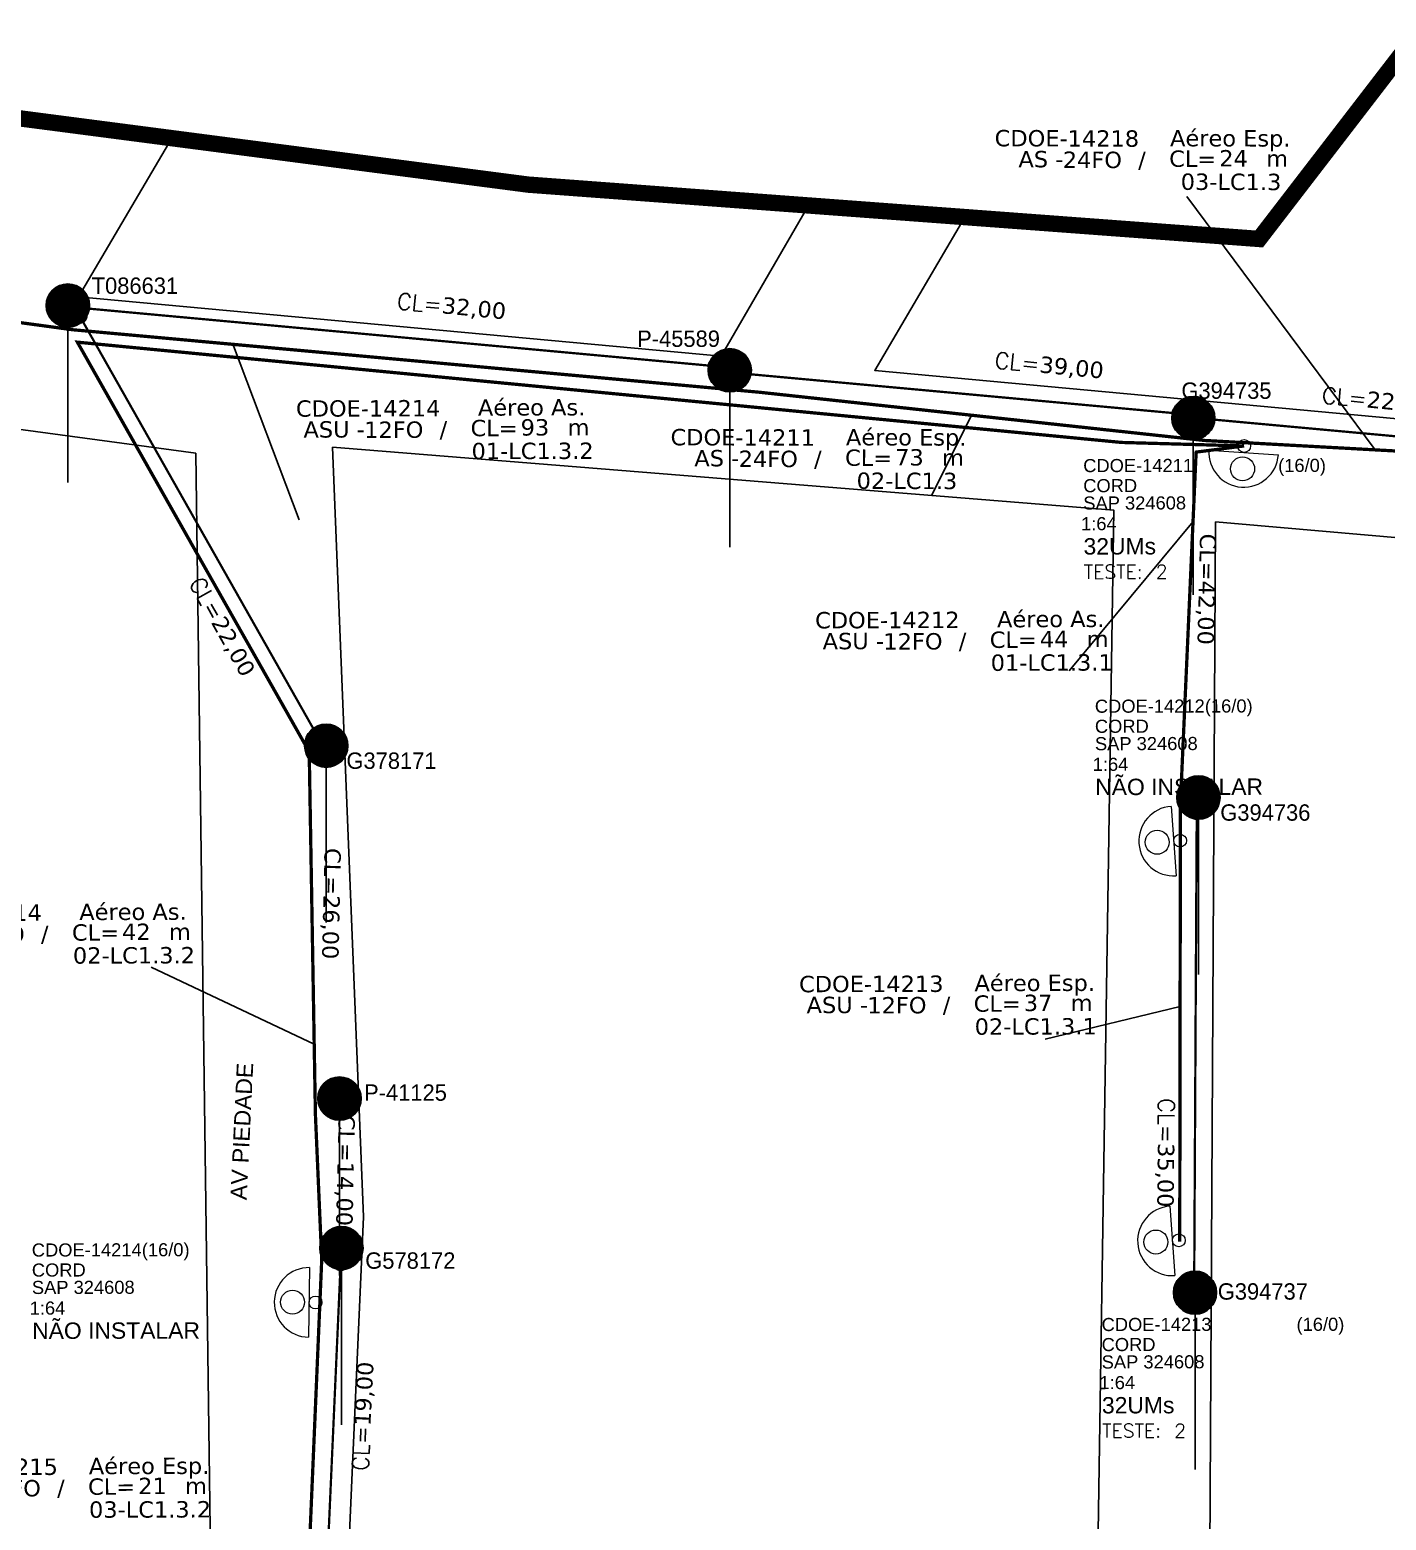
# Model space of a CAD drawing. Extents: x 31872 to 38560, y -10719 to -1519.
# Drawn here: x 33659 to 34487, y -3937 to -3027 of the extents above; entities that cross this region are included whole.
import ezdxf
from ezdxf.enums import TextEntityAlignment as Align

# ---------------------------------------------------------------- set-up
doc = ezdxf.new("R2010")
doc.units = ezdxf.units.DM
doc.header["$MEASUREMENT"] = 0
for name, color, linetype, lineweight in [("20.0-LEGENDA DOS CDO'S", 1, 'Continuous', 0), ('20.2-CDO_POSTE', 1, 'Continuous', 5), ('20.6-CORDOALHA_SUPORTE', 7, 'Continuous', 25)]:
    doc.layers.add(name, color=color, linetype=linetype, lineweight=lineweight)
for name, color, linetype in [('CAP a instalar', 1, 'Continuous'), ('celulas gpon', 7, 'Continuous'), ('label_cabos', 7, 'Continuous'), ('locais', 7, 'Continuous'), ('locais legendas', 7, 'Continuous'), ('QUADRA', 7, 'Continuous'), ('Segmento de Logradouro Texto', 238, 'Continuous')]:
    doc.layers.add(name, color=color, linetype=linetype)
doc.styles.add('ARIAL', font='arial.ttf')
doc.styles.add('DIGICADE', font='arial.ttf')
doc.styles.add('ROMANS', font='romans.shx')
doc.styles.add('siredit', font='verdana.ttf')
doc.linetypes.add('FENCELINE1', pattern='A,0.25,-0.1,[133,ltypeshp.shx,S=0.1,R=0,X=-0.1,Y=0],-0.1,1', length=1.45)
doc.dimstyles.new('CC', dxfattribs={"dimtxt": 1, "dimasz": 2, "dimexe": 0.18, "dimexo": 0.0625, "dimgap": 0.09, "dimtad": 0, "dimdec": 0, "dimrnd": 1, "dimzin": 0, "dimdsep": 46, "dimtxsty": 'siredit', "dimblk": 'NONE', "dimcen": 0, "dimse1": 1, "dimse2": 1, "dimsd1": 1, "dimsd2": 1, "dimclrt": 7, "dimadec": 0, "dimazin": 0, "dimtfac": 1, "dimtdec": 0, "dimtofl": 0, "dimtmove": 0, "dimatfit": 3, "dimfxl": 0, "dimtolj": 1, "dimtzin": 0, "dimarcsym": 0})

# ---------------------------------------------------------------- blocks, each defined once
blk = doc.blocks.new('*X22')
at = {"color": 0}
for p, q in [((-0.679997, 0.416018), (-0.018018, 1.077997)), ((-0.679809, 0.433884), (-0.035884, 1.077809)), ((-0.679715, 0.398622), (-0.000622, 1.077715)), ((-0.67911, 0.452261), (-0.054261, 1.07711)), ((-0.678999, 0.381661), (0.016339, 1.076999)), ((-0.677877, 0.365105), (0.032895, 1.075877)), ((-0.677853, 0.471196), (-0.073196, 1.075853)), ((-0.676376, 0.348929), (0.049071, 1.074376)), ((-0.675978, 0.490748), (-0.092748, 1.073978)), ((-0.674518, 0.333109), (0.064891, 1.072518)), ((-0.673417, 0.510987), (-0.112987, 1.071417)), ((-0.672323, 0.317627), (0.080373, 1.070323)), ((-0.67008, 0.532002), (-0.134002, 1.06808)), ((-0.669809, 0.302463), (0.095537, 1.067809)), ((-0.666991, 0.287604), (0.110396, 1.064991)), ((-0.665856, 0.553903), (-0.155903, 1.063856)), ((-0.663883, 0.273034), (0.124966, 1.061883)), ((-0.660603, 0.576834), (-0.178834, 1.058603)), ((-0.660497, 0.258742), (0.139258, 1.058497)), ((-0.656846, 0.244715), (0.153285, 1.054846)), ((-0.654125, 0.600989), (-0.202989, 1.052125)), ((-0.652938, 0.230945), (0.167055, 1.050938)), ((-0.648783, 0.217422), (0.180578, 1.046783)), ((-0.646156, 0.626637), (-0.228637, 1.044156)), ((-0.64439, 0.204138), (0.193862, 1.04239)), ((-0.639766, 0.191085), (0.206915, 1.037766)), ((-0.636298, 0.654172), (-0.256172, 1.034298)), ((-0.634917, 0.178256), (0.219744, 1.032917)), ((-0.62985, 0.165645), (0.232355, 1.02785)), ((-0.624571, 0.153247), (0.244753, 1.022571)), ((-0.623925, 0.684222), (-0.286222, 1.021925)), ((-0.619084, 0.141056), (0.256944, 1.017084)), ((-0.613395, 0.129067), (0.268933, 1.011395)), ((-0.607932, 0.717893), (-0.319893, 1.005932)), ((-0.607508, 0.117277), (0.280723, 1.005508)), ((-0.601426, 0.10568), (0.29232, 0.999426)), ((-0.595154, 0.094275), (0.303725, 0.993154)), ((-0.588694, 0.083057), (0.314943, 0.986694)), ((-0.58596, 0.757543), (-0.359543, 0.98396)), ((-0.58205, 0.072024), (0.325976, 0.98005)), ((-0.575224, 0.061172), (0.336828, 0.973224)), ((-0.568219, 0.0505), (0.3475, 0.966219)), ((-0.561036, 0.040005), (0.357995, 0.959036)), ((-0.553678, 0.029685), (0.368315, 0.951678)), ((-0.550397, 0.810783), (-0.412783, 0.948397)), ((-0.546146, 0.01954), (0.37846, 0.944146)), ((-0.538442, 0.009566), (0.388434, 0.936442)), ((-0.530567, -0.000236), (0.398236, 0.928567)), ((-0.522522, -0.009869), (0.407869, 0.920522)), ((-0.514308, -0.019333), (0.417333, 0.912308)), ((-0.505925, -0.028628), (0.426628, 0.903925)), ((-0.497375, -0.037756), (0.435756, 0.895375)), ((-0.488657, -0.046715), (0.444715, 0.886657)), ((-0.479772, -0.055508), (0.453508, 0.877772)), ((-0.470719, -0.064133), (0.462133, 0.868719)), ((-0.461499, -0.07259), (0.47059, 0.859499)), ((-0.45211, -0.080879), (0.478879, 0.85011)), ((-0.442553, -0.089), (0.487, 0.840553)), ((-0.432826, -0.096951), (0.494951, 0.830826)), ((-0.422929, -0.104731), (0.502731, 0.820929)), ((-0.41286, -0.11234), (0.51034, 0.81086)), ((-0.402619, -0.119776), (0.517776, 0.800619)), ((-0.392202, -0.127037), (0.525037, 0.790202)), ((-0.381609, -0.134122), (0.532122, 0.779609)), ((-0.370838, -0.141028), (0.539028, 0.768838)), ((-0.359886, -0.147754), (0.545754, 0.757886)), ((-0.348751, -0.154296), (0.552296, 0.746751)), ((-0.337429, -0.160652), (0.558652, 0.735429)), ((-0.325919, -0.16682), (0.56482, 0.723919)), ((-0.314215, -0.172794), (0.570794, 0.712215)), ((-0.302316, -0.178572), (0.576572, 0.700316)), ((-0.290215, -0.184149), (0.582149, 0.688215)), ((-0.27791, -0.189522), (0.587522, 0.67591)), ((-0.265395, -0.194684), (0.592684, 0.663395)), ((-0.252664, -0.199631), (0.597631, 0.650664)), ((-0.239711, -0.204356), (0.602356, 0.637711)), ((-0.226531, -0.208853), (0.606853, 0.624531)), ((-0.213115, -0.213115), (0.611115, 0.611115)), ((-0.199456, -0.217134), (0.615134, 0.597456)), ((-0.185546, -0.220901), (0.618901, 0.583546)), ((-0.171373, -0.224406), (0.622406, 0.569373)), ((-0.156929, -0.22764), (0.62564, 0.554929)), ((-0.1422, -0.230589), (0.628589, 0.5402)), ((-0.127174, -0.23324), (0.63124, 0.525174)), ((-0.111836, -0.23558), (0.63358, 0.509836)), ((-0.096169, -0.23759), (0.63559, 0.494169)), ((-0.080154, -0.239253), (0.637253, 0.478154)), ((-0.06377, -0.240547), (0.638547, 0.46177)), ((-0.046993, -0.241448), (0.639448, 0.444993)), ((-0.029795, -0.241927), (0.639927, 0.427795)), ((-0.012144, -0.241953), (0.639953, 0.410144)), ((0.006, -0.241488), (0.639488, 0.392)), ((0.024679, -0.240486), (0.638486, 0.373321)), ((0.043948, -0.238895), (0.636895, 0.354052)), ((0.063871, -0.236649), (0.634649, 0.334129)), ((0.084528, -0.23367), (0.63167, 0.313472)), ((0.106018, -0.229858), (0.627858, 0.291982)), ((0.12847, -0.225084), (0.623084, 0.26953)), ((0.152051, -0.21918), (0.61718, 0.245949)), ((0.176993, -0.211916), (0.609916, 0.221007)), ((0.203627, -0.20296), (0.60096, 0.194373)), ((0.232456, -0.191808), (0.589808, 0.165544)), ((0.264325, -0.177617), (0.575617, 0.133675)), ((0.300865, -0.158754), (0.556754, 0.097135)), ((0.346227, -0.13107), (0.52907, 0.051773)), ((0.43272, -0.062254), (0.460254, -0.03472))]:
    blk.add_line(p, q, dxfattribs=at)
blk = doc.blocks.new('POLE_POLE')
at = {"color": 0}
blk.add_line((-0.0000002, -0.00000239), (-0.0000002, -0.00004983), dxfattribs=at)
blk.add_circle((-0.0000002, 0.00000418), 0.0000066, dxfattribs=at)
at = {"color": 0, "xscale": 1e-05, "yscale": 1e-05, "zscale": 1e-05}
blk.add_blockref('*X22', (0, 0), dxfattribs=at)
blk = doc.blocks.new('*U83')
at = {"color": 0}
blk.add_line((1.915, -1.127), (-2.21, -0.104), dxfattribs=at)
for centre, radius in [((0.096, 0.364), 0.733), ((-0.242, -0.998), 0.393)]:
    blk.add_circle(centre, radius, dxfattribs=at)
blk.add_arc((-0.147, -0.616), 2.125, 346.06741, 166.06741, dxfattribs=at)
blk = doc.blocks.new('*U33')
at = {"color": 0}
blk.add_line((2.145, -0.582), (-2.104, -0.684), dxfattribs=at)
for centre, radius in [((-0.004, 0.376), 0.733), ((0.03, -1.026), 0.393)]:
    blk.add_circle(centre, radius, dxfattribs=at)
blk.add_arc((0.02, -0.633), 2.125, 1.37817, 181.37817, dxfattribs=at)
blk = doc.blocks.new('CDOE_CT_POSTE')
at = {"layer": "20.0-LEGENDA DOS CDO'S", "color": 0, "style": 'ARIAL'}
for tag, p in [('CDO_N', (0.12, 5.248)), ('CORDOALHA', (0.122, 4.023)), ('SAP', (0.124, 2.961)), ('1:XX', (0.139, 1.231)), ('UMS', (0.141, 0.217))]:
    blk.add_attdef(tag, p, '', height=0.68, rotation=0.11799, dxfattribs=at)
blk.add_attdef('FIBRAS_UTILIZADAS', text='', height=0.68, rotation=0.11799, dxfattribs=at).set_placement((7.829, 5.263), align=Align.CENTER)
blk = doc.blocks.new('Teste  FTTH')
at = {"color": 0, "lineweight": 0, "style": 'ROMANS'}
for tag, p in [('TESTE', (-2.302, -0.29)), ('QTDE', (0.212, -0.29))]:
    blk.add_attdef(tag, p, '', height=0.48, dxfattribs=at)
for tag, p, flags in [('FID', (-2.227, -1.253), 1), ('FATOR', (-2.227, -2.028), 3), ('ID_ATIVIDADE', (-2.227, -2.716), 3)]:
    blk.add_attdef(tag, p, '', height=0.48, dxfattribs=dict(at, flags=flags))
blk = doc.blocks.new('*U93')
at = {"layer": '20.6-CORDOALHA_SUPORTE', "const_width": 0.139}
for points in [[(-20.841, -0.377, 1.175511), (-20.831, 0.471)], [(8.732, 0.466, 1.231752), (8.732, -0.38)]]:
    blk.add_lwpolyline(points, format="xyb", dxfattribs=at)
blk.add_lwpolyline([(-20.299, 0.041), (8.211, 0.043)], dxfattribs=at)
at = {"layer": '20.6-CORDOALHA_SUPORTE', "color": 0, "lineweight": 0, "style": 'ROMANS'}
blk.add_attdef('LANCE', text='', height=1, dxfattribs=at).set_placement((-0.538, -2.215), align=Align.RIGHT)
at = {"layer": '20.6-CORDOALHA_SUPORTE', "color": 0, "style": 'siredit'}
blk.add_attdef('QTDE', (-0.538, -2.215), '', height=1, rotation=359.69001, dxfattribs=at)
at = {"layer": '20.6-CORDOALHA_SUPORTE', "color": 0, "lineweight": 0, "style": 'ROMANS'}
for tag, p, flags in [('FATOR', (-5.196, -4.442), 3), ('ID_ATIVIDADE', (-5.201, -6.669), 3), ('FID', (-5.201, -8.896), 1)]:
    blk.add_attdef(tag, p, '', height=1, dxfattribs=dict(at, flags=flags))
blk = doc.blocks.new('*U94')
at = {"layer": '20.6-CORDOALHA_SUPORTE', "const_width": 0.139}
for points in [[(-20.841, -0.377, 1.175511), (-20.831, 0.471)], [(18.24, 0.465, 1.231752), (18.24, -0.382)]]:
    blk.add_lwpolyline(points, format="xyb", dxfattribs=at)
blk.add_lwpolyline([(-20.299, 0.041), (17.719, 0.042)], dxfattribs=at)
at = {"layer": '20.6-CORDOALHA_SUPORTE', "color": 0, "lineweight": 0, "style": 'ROMANS'}
blk.add_attdef('LANCE', text='', height=1, dxfattribs=at).set_placement((-0.538, -2.215), align=Align.RIGHT)
at = {"layer": '20.6-CORDOALHA_SUPORTE', "color": 0, "style": 'siredit'}
blk.add_attdef('QTDE', (-0.538, -2.215), '', height=1, rotation=359.69001, dxfattribs=at)
at = {"layer": '20.6-CORDOALHA_SUPORTE', "color": 0, "lineweight": 0, "style": 'ROMANS'}
for tag, p, flags in [('FATOR', (-5.196, -4.442), 3), ('ID_ATIVIDADE', (-5.201, -6.669), 3), ('FID', (-5.201, -8.896), 1)]:
    blk.add_attdef(tag, p, '', height=1, dxfattribs=dict(at, flags=flags))
blk = doc.blocks.new('*U95')
at = {"layer": '20.6-CORDOALHA_SUPORTE', "const_width": 0.139}
for points in [[(-20.841, -0.377, 1.175511), (-20.831, 0.471)], [(6.045, 0.466, 1.231752), (6.045, -0.38)]]:
    blk.add_lwpolyline(points, format="xyb", dxfattribs=at)
blk.add_lwpolyline([(-20.299, 0.041), (5.524, 0.043)], dxfattribs=at)
at = {"layer": '20.6-CORDOALHA_SUPORTE', "color": 0, "lineweight": 0, "style": 'ROMANS'}
blk.add_attdef('LANCE', text='', height=1, dxfattribs=at).set_placement((-0.538, -2.215), align=Align.RIGHT)
at = {"layer": '20.6-CORDOALHA_SUPORTE', "color": 0, "style": 'siredit'}
blk.add_attdef('QTDE', (-0.538, -2.215), '', height=1, rotation=359.69001, dxfattribs=at)
at = {"layer": '20.6-CORDOALHA_SUPORTE', "color": 0, "lineweight": 0, "style": 'ROMANS'}
for tag, p, flags in [('FATOR', (-5.196, -4.442), 3), ('ID_ATIVIDADE', (-5.201, -6.669), 3), ('FID', (-5.201, -8.896), 1)]:
    blk.add_attdef(tag, p, '', height=1, dxfattribs=dict(at, flags=flags))
blk = doc.blocks.new('*U96')
at = {"layer": '20.6-CORDOALHA_SUPORTE', "const_width": 0.139}
for points in [[(-20.841, -0.377, 1.175511), (-20.831, 0.471)], [(-1.447, 0.467, 1.231752), (-1.447, -0.379)]]:
    blk.add_lwpolyline(points, format="xyb", dxfattribs=at)
blk.add_lwpolyline([(-20.299, 0.041), (-1.968, 0.044)], dxfattribs=at)
at = {"layer": '20.6-CORDOALHA_SUPORTE', "color": 0, "lineweight": 0, "style": 'ROMANS'}
blk.add_attdef('LANCE', text='', height=1, dxfattribs=at).set_placement((-0.538, -2.215), align=Align.RIGHT)
at = {"layer": '20.6-CORDOALHA_SUPORTE', "color": 0, "style": 'siredit'}
blk.add_attdef('QTDE', (-0.538, -2.215), '', height=1, rotation=359.69001, dxfattribs=at)
at = {"layer": '20.6-CORDOALHA_SUPORTE', "color": 0, "lineweight": 0, "style": 'ROMANS'}
for tag, p, flags in [('FATOR', (-5.196, -4.442), 3), ('ID_ATIVIDADE', (-5.201, -6.669), 3), ('FID', (-5.201, -8.896), 1)]:
    blk.add_attdef(tag, p, '', height=1, dxfattribs=dict(at, flags=flags))
blk = doc.blocks.new('*U97')
at = {"layer": '20.6-CORDOALHA_SUPORTE', "const_width": 0.139}
for points in [[(-20.841, -0.377, 1.175511), (-20.831, 0.471)], [(7.835, 0.466, 1.231752), (7.835, -0.38)]]:
    blk.add_lwpolyline(points, format="xyb", dxfattribs=at)
blk.add_lwpolyline([(-20.299, 0.041), (7.314, 0.043)], dxfattribs=at)
at = {"layer": '20.6-CORDOALHA_SUPORTE', "color": 0, "lineweight": 0, "style": 'ROMANS'}
blk.add_attdef('LANCE', text='', height=1, dxfattribs=at).set_placement((-0.538, -2.215), align=Align.RIGHT)
at = {"layer": '20.6-CORDOALHA_SUPORTE', "color": 0, "style": 'siredit'}
blk.add_attdef('QTDE', (-0.538, -2.215), '', height=1, rotation=359.69001, dxfattribs=at)
at = {"layer": '20.6-CORDOALHA_SUPORTE', "color": 0, "lineweight": 0, "style": 'ROMANS'}
for tag, p, flags in [('FATOR', (-5.196, -4.442), 3), ('ID_ATIVIDADE', (-5.201, -6.669), 3), ('FID', (-5.201, -8.896), 1)]:
    blk.add_attdef(tag, p, '', height=1, dxfattribs=dict(at, flags=flags))
blk = doc.blocks.new('*U99')
at = {"layer": '20.6-CORDOALHA_SUPORTE', "const_width": 0.139}
for points in [[(-20.841, -0.377, 1.175511), (-20.831, 0.471)], [(9.435, 0.466, 1.231752), (9.435, -0.38)]]:
    blk.add_lwpolyline(points, format="xyb", dxfattribs=at)
blk.add_lwpolyline([(-20.299, 0.041), (8.914, 0.043)], dxfattribs=at)
at = {"layer": '20.6-CORDOALHA_SUPORTE', "color": 0, "lineweight": 0, "style": 'ROMANS'}
blk.add_attdef('LANCE', text='', height=1, dxfattribs=at).set_placement((-0.538, -2.215), align=Align.RIGHT)
at = {"layer": '20.6-CORDOALHA_SUPORTE', "color": 0, "style": 'siredit'}
blk.add_attdef('QTDE', (-0.538, -2.215), '', height=1, rotation=359.69001, dxfattribs=at)
at = {"layer": '20.6-CORDOALHA_SUPORTE', "color": 0, "lineweight": 0, "style": 'ROMANS'}
for tag, p, flags in [('FATOR', (-5.196, -4.442), 3), ('ID_ATIVIDADE', (-5.201, -6.669), 3), ('FID', (-5.201, -8.896), 1)]:
    blk.add_attdef(tag, p, '', height=1, dxfattribs=dict(at, flags=flags))
blk = doc.blocks.new('Inst CB ESP CFOA-SM-AS-80-TS-24')
at = {"layer": 'label_cabos', "color": 0, "style": 'siredit'}
for tag, flags, p in [('ID_ATIVIDADE', 3, (1.314, 2.672)), ('FATOR', 1, (11.56, 2.551))]:
    blk.add_attdef(tag, text='', height=1, rotation=359.69001, dxfattribs=dict(at, flags=flags)).set_placement(p, align=Align.MIDDLE_CENTER)
for tag, p in [('DESTINO_CABO', (3.131, 1.262)), ('TIPO_CABO', (13.108, 1.245)), ('TIPO_CABO', (1.762, -0.005)), ('CABO', (4.686, -0.052)), ('/', (7.714, -0.052)), ('LANCE', (10.809, 0.002)), ('UND', (15.964, 0.002)), ('FID', (13.148, -1.414))]:
    blk.add_attdef(tag, text='', height=1, rotation=359.69001, dxfattribs=at).set_placement(p, align=Align.MIDDLE_CENTER)
blk.add_attdef('QTDE', (12.429, -0.475), '', height=1, rotation=359.69001, dxfattribs=at)
blk = doc.blocks.new('_None')
blk = doc.blocks.new('Inst CB AS CFOA-SM-ASU-120-S-12')
at = {"layer": 'label_cabos', "color": 0, "style": 'siredit'}
for tag, flags, p in [('ID_ATIVIDADE', 3, (1.314, 2.672)), ('FATOR', 1, (11.56, 2.551))]:
    blk.add_attdef(tag, text='', height=1, rotation=359.69001, dxfattribs=dict(at, flags=flags)).set_placement(p, align=Align.MIDDLE_CENTER)
for tag, p in [('DESTINO_CABO', (3.131, 1.262)), ('TIPO_CABO', (13.108, 1.245)), ('TIPO_CABO', (1.262, -0.005)), ('CABO', (4.686, -0.052)), ('/', (7.714, -0.052)), ('LANCE', (10.809, 0.002)), ('UND', (15.964, 0.002)), ('FID', (13.148, -1.414))]:
    blk.add_attdef(tag, text='', height=1, rotation=359.69001, dxfattribs=at).set_placement(p, align=Align.MIDDLE_CENTER)
blk.add_attdef('QTDE', (12.429, -0.475), '', height=1, rotation=359.69001, dxfattribs=at)
blk = doc.blocks.new('Inst CB ESP CFOA-SM-ASU-120-S-12')
at = {"layer": 'label_cabos', "color": 0, "style": 'siredit'}
for tag, flags, p in [('ID_ATIVIDADE', 3, (1.314, 2.672)), ('FATOR', 1, (11.56, 2.551))]:
    blk.add_attdef(tag, text='', height=1, rotation=359.69001, dxfattribs=dict(at, flags=flags)).set_placement(p, align=Align.MIDDLE_CENTER)
for tag, p in [('DESTINO_CABO', (3.131, 1.262)), ('TIPO_CABO', (13.108, 1.245)), ('TIPO_CABO', (1.262, -0.005)), ('CABO', (4.686, -0.052)), ('/', (7.714, -0.052)), ('LANCE', (10.809, 0.002)), ('UND', (15.964, 0.002)), ('FID', (13.148, -1.414))]:
    blk.add_attdef(tag, text='', height=1, rotation=359.69001, dxfattribs=at).set_placement(p, align=Align.MIDDLE_CENTER)
blk.add_attdef('QTDE', (12.429, -0.475), '', height=1, rotation=359.69001, dxfattribs=at)
blk = doc.blocks.new('Inst CDOE-16 CAIXA DIST OPT CDOE 48F_16D C_SPL_2_1_8')
at = {"layer": "20.0-LEGENDA DOS CDO'S", "color": 0}
for tag, p, style, flags in [('ID_ATIVIDADE', (0.12, 6.472), 'ARIAL', 3), ('FATOR', (7.921, 6.472), 'ARIAL', 1), ('QTDE', (0.097, -1.17), 'DIGICADE', 3)]:
    blk.add_attdef(tag, p, '', height=0.8, rotation=0.11799, dxfattribs=dict(at, style=style, flags=flags))
at = {"layer": "20.0-LEGENDA DOS CDO'S", "color": 0, "style": 'ARIAL'}
for tag, p, height in [('FID', (0.12, 5.248), 0.8), ('CORDOALHA', (0.122, 4.023), 0.8), ('SAP', (0.124, 2.961), 0.8), ('1:XX', (-0.012, 1.7), 0.8), ('UMS', (0.141, 0.217), 1)]:
    blk.add_attdef(tag, p, '', height=height, rotation=0.11799, dxfattribs=at)
blk.add_attdef('FIBRAS_UTILIZADAS', text='', height=0.8, rotation=0.11799, dxfattribs=at).set_placement((13.479, 5.263), align=Align.CENTER)

msp = doc.modelspace()

# ---------------------------------------------------------------- linework, layer by layer
at = {"layer": 'CAP a instalar', "linetype": 'FENCELINE1', "ltscale": 5, "const_width": 2}
for points in [[(33298.11, -3170.59), (33366.4, -3166.96), (33685.04, -3210.21), (34104.15, -3248.36), (34375.9, -3277.81), (34584.83, -3289.33), (34729.68, -3355.9), (34735.02, -3633.02), (34752.36, -3933.46)], [(34400.28, -3281.17), (34325.39, -3279.03), (33688.01, -3217.81), (33829.53, -3467.93), (33833.31, -3689.29), (33837.17, -3778.04), (33822.97, -4110.83), (33829.58, -4352.83), (34056, -4356.39)], [(34400.28, -3281.17), (34370.98, -3284.93), (34361.38, -3499.71), (34360.97, -3767.01)]]:
    msp.add_lwpolyline(points, dxfattribs=at)
at = {"layer": 'celulas gpon', "color": 116, "linetype": 'Continuous', "lineweight": 200, "const_width": 10}
msp.add_lwpolyline([(33471.52, -4491.78), (34534.25, -4525.33), (35208.06, -4532.68), (35216.54, -3877.33), (35346.8, -3334.08), (34864.69, -3171.58), (34687.31, -3109.89), (34583.88, -3064.62), (34503.07, -3033.11), (34409.45, -3154.79), (33963.28, -3121.62), (33587.77, -3072.67)], dxfattribs=at)
at = {"layer": 'QUADRA', "ltscale": 5e-05}
msp.add_line((33773.62, -4292), (33760.38, -3285.68), dxfattribs=at)
for points in [[(33745.62, -3093.25), (33688.69, -3190.1), (34080.96, -3226.4), (34134.43, -3134.34)], [(34229.82, -3141.44), (34174.79, -3235.08), (34575.29, -3272.13), (34673.14, -3103.68)], [(33342.87, -3229.27), (33760.38, -3285.68)], [(33843.71, -3281.92), (33862.75, -3751.91), (33838.98, -4284.88), (34305.87, -4289.55), (34320.73, -3320.36), (33843.71, -3281.92)], [(34382.83, -3327.42), (34377.42, -4290.39), (34636.73, -4294.85), (34712.49, -4073.64), (34669.59, -3352.53), (34382.83, -3327.42)]]:
    msp.add_lwpolyline(points, dxfattribs=at)

# ---------------------------------------------------------------- block references
at = {"layer": "20.0-LEGENDA DOS CDO'S", "lineweight": 0, "xscale": 10, "yscale": 10, "zscale": 10}
for p, values in [((34300.85, -3349.66), {'FID': 'CDOE-14211', 'CORDOALHA': 'CORD', 'SAP': 'SAP 324608', '1:XX': '1:64', 'UMS': '32UMs', 'FIBRAS_UTILIZADAS': '(16/0)'}), ((34312.08, -3874.09), {'FID': 'CDOE-14213', 'CORDOALHA': 'CORD', 'SAP': 'SAP 324608', '1:XX': '1:64', 'UMS': '32UMs', 'FIBRAS_UTILIZADAS': '(16/0)'})]:
    msp.add_blockref('Inst CDOE-16 CAIXA DIST OPT CDOE 48F_16D C_SPL_2_1_8', p, dxfattribs=at).add_auto_attribs(values)
at = {"layer": "20.0-LEGENDA DOS CDO'S", "lineweight": 0, "xscale": 17.50499999999995, "yscale": 17.50499999999995, "zscale": 17.50499999999995, "rotation": 0.004078562105398152}
for p in [(34342.64, -3357.13), (34353.86, -3881.56)]:
    msp.add_blockref('Teste  FTTH', p, dxfattribs=at).add_auto_attribs({'TESTE': 'TESTE:', 'QTDE': '2'})
at = {"layer": "20.0-LEGENDA DOS CDO'S", "color": 8}
ref = msp.add_blockref('CDOE_CT_POSTE', (34307.96, -3496.58), dxfattribs=dict(at, xscale=10, yscale=10, zscale=10))
ref.add_attrib('CDO_N', 'CDOE-14212', (34309.16, -3444.1), dxfattribs={"color": 0, "height": 8, "rotation": 0.11799, "style": 'ARIAL'})
ref.add_attrib('CORDOALHA', 'CORD', (34309.18, -3456.35), dxfattribs={"color": 0, "height": 8, "rotation": 0.11799, "style": 'ARIAL'})
ref.add_attrib('SAP', 'SAP 324608', (34309.2, -3466.97), dxfattribs={"color": 0, "height": 8, "rotation": 0.11799, "style": 'ARIAL'})
ref.add_attrib('1:XX', '1:64', (34307.84, -3479.58), dxfattribs={"color": 0, "height": 8, "rotation": 0.11799, "style": 'ARIAL'})
ref.add_attrib('UMS', 'NÃO INSTALAR', (34309.37, -3494.4), dxfattribs={"color": 0, "height": 10, "rotation": 0.11799, "style": 'ARIAL'})
ref.add_attrib('FIBRAS_UTILIZADAS', '   (16/0)', dxfattribs={"color": 0, "height": 8, "rotation": 0.11799, "style": 'ARIAL'}).set_placement((34386.25, -3443.94), align=Align.CENTER)
ref = msp.add_blockref('CDOE_CT_POSTE', (33658.99, -3828.59), dxfattribs=dict(at, xscale=10, yscale=10, zscale=10))
ref.add_attrib('CDO_N', 'CDOE-14214', (33660.18, -3776.12), dxfattribs={"color": 0, "height": 8, "rotation": 0.11799, "style": 'ARIAL'})
ref.add_attrib('CORDOALHA', 'CORD', (33660.21, -3788.36), dxfattribs={"color": 0, "height": 8, "rotation": 0.11799, "style": 'ARIAL'})
ref.add_attrib('SAP', 'SAP 324608', (33660.23, -3798.98), dxfattribs={"color": 0, "height": 8, "rotation": 0.11799, "style": 'ARIAL'})
ref.add_attrib('1:XX', '1:64', (33658.87, -3811.59), dxfattribs={"color": 0, "height": 8, "rotation": 0.11799, "style": 'ARIAL'})
ref.add_attrib('UMS', 'NÃO INSTALAR', (33660.39, -3826.42), dxfattribs={"color": 0, "height": 10, "rotation": 0.11799, "style": 'ARIAL'})
ref.add_attrib('FIBRAS_UTILIZADAS', '   (16/0)', dxfattribs={"color": 0, "height": 8, "rotation": 0.11799, "style": 'ARIAL'}).set_placement((33737.27, -3775.96), align=Align.CENTER)
at = {"layer": '20.2-CDO_POSTE', "color": 10}
for name, p, xscale, yscale, zscale, rotation in [('*U83', (34399.64, -3291.42), 9.999999999999996, 9.999999999999996, 9.999999999999996, 190.0593598148892), ('*U33', (34350.17, -3767.02), 10, 10, 10, 92.69537114385017)]:
    msp.add_blockref(name, p, dxfattribs=dict(at, xscale=xscale, yscale=yscale, zscale=zscale, rotation=rotation))
at = {"layer": '20.2-CDO_POSTE', "color": 8, "xscale": 10, "yscale": 10, "zscale": 10}
for p, rotation in [((34350.96, -3522.93), 92.69537114385017), ((33823.12, -3804.07), 87.82524113317763)]:
    msp.add_blockref('*U33', p, dxfattribs=dict(at, rotation=rotation))
at = {"layer": '20.6-CORDOALHA_SUPORTE', "color": 0, "lineweight": 0}
ref = msp.add_blockref('*U94', (33896.85, -3216.29), dxfattribs=dict(at, xscale=10, yscale=10, zscale=10, rotation=354.7526293840563))
ref.add_attrib('QTDE', '32,00', (33910.11, -3200.12), dxfattribs={"color": 0, "height": 10, "rotation": 354.44264, "style": 'siredit'})
ref.add_attrib('LANCE', 'CL=', dxfattribs={"color": 0, "lineweight": 0, "height": 10, "rotation": 354.75263, "style": 'ROMANS'}).set_placement((33910.11, -3200.12), align=Align.RIGHT)
at = {"layer": '20.6-CORDOALHA_SUPORTE', "color": 0, "lineweight": 0, "xscale": 10, "yscale": 10, "zscale": 10}
for name, p, rotation, values in [('*U93', (33791.25, -3382.58), 299.5080891634831, {'QTDE': '22,00', 'LANCE': 'CL='}), ('*U97', (34369.8, -3712.3), 269.6849611205679, {'QTDE': '35,00', 'LANCE': 'CL='}), ('*U99', (33844.99, -3873.4), 87.44350778241807, {'QTDE': '19,00', 'LANCE': 'CL='})]:
    msp.add_blockref(name, p, dxfattribs=dict(at, rotation=rotation)).add_auto_attribs(values)
at = {"layer": '20.6-CORDOALHA_SUPORTE', "color": 0, "lineweight": 0}
ref = msp.add_blockref('*U95', (34301.44, -3256.42), dxfattribs=dict(at, xscale=10, yscale=10, zscale=10, rotation=354.7526293840563))
ref.add_attrib('QTDE', '39,00', (34274.97, -3236.26), dxfattribs={"color": 0, "height": 10, "rotation": 354.44264, "style": 'siredit'})
ref.add_attrib('LANCE', 'CL=', dxfattribs={"color": 0, "lineweight": 0, "height": 10, "rotation": 354.75263, "style": 'ROMANS'}).set_placement((34274.97, -3236.26), align=Align.RIGHT)
ref = msp.add_blockref('*U96', (34584.53, -3284.13), dxfattribs=dict(at, xscale=10, yscale=10, zscale=10, rotation=354.7526293840563))
ref.add_attrib('QTDE', '22,00', (34474.7, -3257.63), dxfattribs={"color": 0, "height": 10, "rotation": 354.44264, "style": 'siredit'})
ref.add_attrib('LANCE', 'CL=', dxfattribs={"color": 0, "lineweight": 0, "height": 10, "rotation": 354.75263, "style": 'ROMANS'}).set_placement((34474.7, -3257.63), align=Align.RIGHT)
at = {"layer": 'label_cabos'}
ref = msp.add_blockref('Inst CB ESP CFOA-SM-AS-80-TS-24', (34260.78, -3106.05), dxfattribs=dict(at, xscale=10, yscale=10, zscale=10, rotation=0.1315642785740556))
ref.add_attrib('DESTINO_CABO', 'CDOE-14218', dxfattribs={"color": 0, "height": 10, "rotation": 359.82157, "style": 'siredit'}).set_placement((34292.07, -3093.35), align=Align.MIDDLE_CENTER)
ref.add_attrib('TIPO_CABO', 'Aéreo Esp.', dxfattribs={"color": 0, "height": 10, "rotation": 359.82157, "style": 'siredit'}).set_placement((34391.83, -3093.3), align=Align.MIDDLE_CENTER)
ref.add_attrib('CABO', '24FO', dxfattribs={"color": 0, "height": 10, "rotation": 359.82157, "style": 'siredit'}).set_placement((34307.64, -3106.46), align=Align.MIDDLE_CENTER)
ref.add_attrib('/', '/', dxfattribs={"color": 0, "height": 10, "rotation": 359.82157, "style": 'siredit'}).set_placement((34337.92, -3106.39), align=Align.MIDDLE_CENTER)
ref.add_attrib('TIPO_CABO', 'AS - ', dxfattribs={"color": 0, "height": 10, "rotation": 359.82157, "style": 'siredit'}).set_placement((34278.4, -3106.05), align=Align.MIDDLE_CENTER)
ref.add_attrib('FID', '03-LC1.3', dxfattribs={"color": 0, "height": 10, "rotation": 359.82157, "style": 'siredit'}).set_placement((34392.29, -3119.89), align=Align.MIDDLE_CENTER)
ref.add_attrib('LANCE', 'CL=', dxfattribs={"color": 0, "height": 10, "rotation": 359.82157, "style": 'siredit'}).set_placement((34368.87, -3105.78), align=Align.MIDDLE_CENTER)
ref.add_attrib('QTDE', '24', (34385.08, -3110.51), dxfattribs={"color": 0, "height": 10, "rotation": 359.82157, "style": 'siredit'})
ref.add_attrib('UND', 'm', dxfattribs={"color": 0, "height": 10, "rotation": 359.82157, "style": 'siredit'}).set_placement((34420.42, -3105.66), align=Align.MIDDLE_CENTER)
ref = msp.add_blockref('Inst CB AS CFOA-SM-ASU-120-S-12', (33834.31, -3271.1), dxfattribs=dict(at, xscale=10, yscale=10, zscale=10, rotation=0.4634636605450994))
ref.add_attrib('DESTINO_CABO', 'CDOE-14214', dxfattribs={"color": 0, "height": 10, "rotation": 0.15347, "style": 'siredit'}).set_placement((33865.52, -3258.22), align=Align.MIDDLE_CENTER)
ref.add_attrib('TIPO_CABO', 'Aéreo As.', dxfattribs={"color": 0, "height": 10, "rotation": 0.15347, "style": 'siredit'}).set_placement((33965.28, -3257.59), align=Align.MIDDLE_CENTER)
ref.add_attrib('CABO', '12FO', dxfattribs={"color": 0, "height": 10, "rotation": 0.15347, "style": 'siredit'}).set_placement((33881.17, -3271.24), align=Align.MIDDLE_CENTER)
ref.add_attrib('/', '/', dxfattribs={"color": 0, "height": 10, "rotation": 0.15347, "style": 'siredit'}).set_placement((33911.45, -3270.99), align=Align.MIDDLE_CENTER)
ref.add_attrib('TIPO_CABO', 'ASU - ', dxfattribs={"color": 0, "height": 10, "rotation": 0.15347, "style": 'siredit'}).set_placement((33846.93, -3271.04), align=Align.MIDDLE_CENTER)
ref.add_attrib('FID', '01-LC1.3.2', dxfattribs={"color": 0, "height": 10, "rotation": 0.15347, "style": 'siredit'}).set_placement((33965.89, -3284.18), align=Align.MIDDLE_CENTER)
ref.add_attrib('LANCE', 'CL=', dxfattribs={"color": 0, "height": 10, "rotation": 0.15347, "style": 'siredit'}).set_placement((33942.39, -3270.21), align=Align.MIDDLE_CENTER)
ref.add_attrib('QTDE', '93', (33958.63, -3274.84), dxfattribs={"color": 0, "height": 10, "rotation": 0.15347, "style": 'siredit'})
ref.add_attrib('UND', 'm', dxfattribs={"color": 0, "height": 10, "rotation": 0.15347, "style": 'siredit'}).set_placement((33993.94, -3269.79), align=Align.MIDDLE_CENTER)
ref = msp.add_blockref('Inst CB ESP CFOA-SM-AS-80-TS-24', (34062.92, -3288.61), dxfattribs=dict(at, xscale=10, yscale=10, zscale=10, rotation=0.1315642785740557))
ref.add_attrib('DESTINO_CABO', 'CDOE-14211', dxfattribs={"color": 0, "height": 10, "rotation": 359.82157, "style": 'siredit'}).set_placement((34094.2, -3275.92), align=Align.MIDDLE_CENTER)
ref.add_attrib('TIPO_CABO', 'Aéreo Esp.', dxfattribs={"color": 0, "height": 10, "rotation": 359.82157, "style": 'siredit'}).set_placement((34193.97, -3275.87), align=Align.MIDDLE_CENTER)
ref.add_attrib('CABO', '24FO', dxfattribs={"color": 0, "height": 10, "rotation": 359.82157, "style": 'siredit'}).set_placement((34109.78, -3289.03), align=Align.MIDDLE_CENTER)
ref.add_attrib('/', '/', dxfattribs={"color": 0, "height": 10, "rotation": 359.82157, "style": 'siredit'}).set_placement((34140.06, -3288.96), align=Align.MIDDLE_CENTER)
ref.add_attrib('TIPO_CABO', 'AS - ', dxfattribs={"color": 0, "height": 10, "rotation": 359.82157, "style": 'siredit'}).set_placement((34080.54, -3288.62), align=Align.MIDDLE_CENTER)
ref.add_attrib('FID', '02-LC1.3', dxfattribs={"color": 0, "height": 10, "rotation": 359.82157, "style": 'siredit'}).set_placement((34194.43, -3302.46), align=Align.MIDDLE_CENTER)
ref.add_attrib('LANCE', 'CL=', dxfattribs={"color": 0, "height": 10, "rotation": 359.82157, "style": 'siredit'}).set_placement((34171.01, -3288.35), align=Align.MIDDLE_CENTER)
ref.add_attrib('QTDE', '73', (34187.22, -3293.08), dxfattribs={"color": 0, "height": 10, "rotation": 359.82157, "style": 'siredit'})
ref.add_attrib('UND', 'm', dxfattribs={"color": 0, "height": 10, "rotation": 359.82157, "style": 'siredit'}).set_placement((34222.56, -3288.23), align=Align.MIDDLE_CENTER)
ref = msp.add_blockref('Inst CB AS CFOA-SM-ASU-120-S-12', (34151.24, -3400.34), dxfattribs=dict(at, xscale=10, yscale=10, zscale=10, rotation=0.4634636605450989))
ref.add_attrib('DESTINO_CABO', 'CDOE-14212', dxfattribs={"color": 0, "height": 10, "rotation": 0.15347, "style": 'siredit'}).set_placement((34182.45, -3387.46), align=Align.MIDDLE_CENTER)
ref.add_attrib('TIPO_CABO', 'Aéreo As.', dxfattribs={"color": 0, "height": 10, "rotation": 0.15347, "style": 'siredit'}).set_placement((34282.21, -3386.83), align=Align.MIDDLE_CENTER)
ref.add_attrib('CABO', '12FO', dxfattribs={"color": 0, "height": 10, "rotation": 0.15347, "style": 'siredit'}).set_placement((34198.1, -3400.48), align=Align.MIDDLE_CENTER)
ref.add_attrib('/', '/', dxfattribs={"color": 0, "height": 10, "rotation": 0.15347, "style": 'siredit'}).set_placement((34228.38, -3400.23), align=Align.MIDDLE_CENTER)
ref.add_attrib('TIPO_CABO', 'ASU - ', dxfattribs={"color": 0, "height": 10, "rotation": 0.15347, "style": 'siredit'}).set_placement((34163.86, -3400.28), align=Align.MIDDLE_CENTER)
ref.add_attrib('FID', '01-LC1.3.1', dxfattribs={"color": 0, "height": 10, "rotation": 0.15347, "style": 'siredit'}).set_placement((34282.82, -3413.41), align=Align.MIDDLE_CENTER)
ref.add_attrib('LANCE', 'CL=', dxfattribs={"color": 0, "height": 10, "rotation": 0.15347, "style": 'siredit'}).set_placement((34259.32, -3399.45), align=Align.MIDDLE_CENTER)
ref.add_attrib('QTDE', '44', (34275.56, -3404.08), dxfattribs={"color": 0, "height": 10, "rotation": 0.15347, "style": 'siredit'})
ref.add_attrib('UND', 'm', dxfattribs={"color": 0, "height": 10, "rotation": 0.15347, "style": 'siredit'}).set_placement((34310.87, -3399.03), align=Align.MIDDLE_CENTER)
ref = msp.add_blockref('Inst CB AS CFOA-SM-ASU-120-S-12', (33590.95, -3579.1), dxfattribs=dict(at, xscale=10, yscale=10, zscale=10, rotation=0.4634636605450989))
ref.add_attrib('DESTINO_CABO', 'CDOE-14214', dxfattribs={"color": 0, "height": 10, "rotation": 0.15347, "style": 'siredit'}).set_placement((33622.16, -3566.22), align=Align.MIDDLE_CENTER)
ref.add_attrib('TIPO_CABO', 'Aéreo As.', dxfattribs={"color": 0, "height": 10, "rotation": 0.15347, "style": 'siredit'}).set_placement((33721.92, -3565.59), align=Align.MIDDLE_CENTER)
ref.add_attrib('CABO', '12FO', dxfattribs={"color": 0, "height": 10, "rotation": 0.15347, "style": 'siredit'}).set_placement((33637.81, -3579.24), align=Align.MIDDLE_CENTER)
ref.add_attrib('/', '/', dxfattribs={"color": 0, "height": 10, "rotation": 0.15347, "style": 'siredit'}).set_placement((33668.09, -3578.99), align=Align.MIDDLE_CENTER)
ref.add_attrib('TIPO_CABO', 'ASU - ', dxfattribs={"color": 0, "height": 10, "rotation": 0.15347, "style": 'siredit'}).set_placement((33603.57, -3579.04), align=Align.MIDDLE_CENTER)
ref.add_attrib('FID', '02-LC1.3.2', dxfattribs={"color": 0, "height": 10, "rotation": 0.15347, "style": 'siredit'}).set_placement((33722.53, -3592.18), align=Align.MIDDLE_CENTER)
ref.add_attrib('LANCE', 'CL=', dxfattribs={"color": 0, "height": 10, "rotation": 0.15347, "style": 'siredit'}).set_placement((33699.03, -3578.21), align=Align.MIDDLE_CENTER)
ref.add_attrib('QTDE', '42', (33715.27, -3582.84), dxfattribs={"color": 0, "height": 10, "rotation": 0.15347, "style": 'siredit'})
ref.add_attrib('UND', 'm', dxfattribs={"color": 0, "height": 10, "rotation": 0.15347, "style": 'siredit'}).set_placement((33750.58, -3577.79), align=Align.MIDDLE_CENTER)
ref = msp.add_blockref('Inst CB ESP CFOA-SM-ASU-120-S-12', (34141.45, -3622.51), dxfattribs=dict(at, xscale=10, yscale=10, zscale=10, rotation=0.4634636605450986))
ref.add_attrib('DESTINO_CABO', 'CDOE-14213', dxfattribs={"color": 0, "height": 10, "rotation": 0.15347, "style": 'siredit'}).set_placement((34172.66, -3609.63), align=Align.MIDDLE_CENTER)
ref.add_attrib('TIPO_CABO', 'Aéreo Esp.', dxfattribs={"color": 0, "height": 10, "rotation": 0.15347, "style": 'siredit'}).set_placement((34272.43, -3609), align=Align.MIDDLE_CENTER)
ref.add_attrib('CABO', '12FO', dxfattribs={"color": 0, "height": 10, "rotation": 0.15347, "style": 'siredit'}).set_placement((34188.31, -3622.65), align=Align.MIDDLE_CENTER)
ref.add_attrib('/', '/', dxfattribs={"color": 0, "height": 10, "rotation": 0.15347, "style": 'siredit'}).set_placement((34218.59, -3622.41), align=Align.MIDDLE_CENTER)
ref.add_attrib('TIPO_CABO', 'ASU - ', dxfattribs={"color": 0, "height": 10, "rotation": 0.15347, "style": 'siredit'}).set_placement((34154.08, -3622.46), align=Align.MIDDLE_CENTER)
ref.add_attrib('FID', '02-LC1.3.1', dxfattribs={"color": 0, "height": 10, "rotation": 0.15347, "style": 'siredit'}).set_placement((34273.04, -3635.59), align=Align.MIDDLE_CENTER)
ref.add_attrib('LANCE', 'CL=', dxfattribs={"color": 0, "height": 10, "rotation": 0.15347, "style": 'siredit'}).set_placement((34249.54, -3621.62), align=Align.MIDDLE_CENTER)
ref.add_attrib('QTDE', '37', (34265.77, -3626.25), dxfattribs={"color": 0, "height": 10, "rotation": 0.15347, "style": 'siredit'})
ref.add_attrib('UND', 'm', dxfattribs={"color": 0, "height": 10, "rotation": 0.15347, "style": 'siredit'}).set_placement((34301.09, -3621.2), align=Align.MIDDLE_CENTER)
ref = msp.add_blockref('Inst CB ESP CFOA-SM-ASU-120-S-12', (33600.78, -3917.43), dxfattribs=dict(at, xscale=10, yscale=10, zscale=10, rotation=0.4634636605450986))
ref.add_attrib('DESTINO_CABO', 'CDOE-14215', dxfattribs={"color": 0, "height": 10, "rotation": 0.15347, "style": 'siredit'}).set_placement((33631.99, -3904.55), align=Align.MIDDLE_CENTER)
ref.add_attrib('TIPO_CABO', 'Aéreo Esp.', dxfattribs={"color": 0, "height": 10, "rotation": 0.15347, "style": 'siredit'}).set_placement((33731.76, -3903.92), align=Align.MIDDLE_CENTER)
ref.add_attrib('CABO', '12FO', dxfattribs={"color": 0, "height": 10, "rotation": 0.15347, "style": 'siredit'}).set_placement((33647.64, -3917.57), align=Align.MIDDLE_CENTER)
ref.add_attrib('/', '/', dxfattribs={"color": 0, "height": 10, "rotation": 0.15347, "style": 'siredit'}).set_placement((33677.93, -3917.32), align=Align.MIDDLE_CENTER)
ref.add_attrib('TIPO_CABO', 'ASU - ', dxfattribs={"color": 0, "height": 10, "rotation": 0.15347, "style": 'siredit'}).set_placement((33613.41, -3917.37), align=Align.MIDDLE_CENTER)
ref.add_attrib('FID', '03-LC1.3.2', dxfattribs={"color": 0, "height": 10, "rotation": 0.15347, "style": 'siredit'}).set_placement((33732.37, -3930.51), align=Align.MIDDLE_CENTER)
ref.add_attrib('LANCE', 'CL=', dxfattribs={"color": 0, "height": 10, "rotation": 0.15347, "style": 'siredit'}).set_placement((33708.87, -3916.54), align=Align.MIDDLE_CENTER)
ref.add_attrib('QTDE', '21', (33725.11, -3921.17), dxfattribs={"color": 0, "height": 10, "rotation": 0.15347, "style": 'siredit'})
ref.add_attrib('UND', 'm', dxfattribs={"color": 0, "height": 10, "rotation": 0.15347, "style": 'siredit'}).set_placement((33760.42, -3916.12), align=Align.MIDDLE_CENTER)
at = {"layer": 'locais', "color": 10, "xscale": 2000000, "yscale": 2000000, "zscale": 2000000}
for p in [(33682.57, -3203.82), (34086.64, -3243.33), (34369.66, -3272.48), (33840.29, -3472.58), (34372.78, -3504.19), (33848.41, -3688), (33849.62, -3779.26), (34370.71, -3806.51)]:
    msp.add_blockref('POLE_POLE', p, dxfattribs=at)

# ---------------------------------------------------------------- texts
at = {"layer": 'celulas gpon', "style": 'siredit'}
for s, p in [('CL=42,00', (34373.36, -3334.56)), ('CL=26,00', (33838.94, -3526.54)), ('CL=14,00', (33847.51, -3689.4))]:
    msp.add_text(s, height=10, rotation=268.68741, dxfattribs=at).set_placement(p)
at = {"layer": 'locais legendas', "color": 10}
for s, p in [('T086631', (33696.72, -3188.32)), ('P-45589', (34029.72, -3220.69)), ('G394735', (34361.98, -3252.4)), ('G378171', (33852.25, -3478.34)), ('G394736', (34385.72, -3510)), ('P-41125', (33863.03, -3680.99)), ('G578172', (33863.75, -3783.56)), ('G394737', (34384.19, -3802.42))]:
    msp.add_text(s, height=10, dxfattribs=at).set_placement(p)
at = {"layer": 'Segmento de Logradouro Texto', "color": 7, "linetype": 'Continuous', "insert": (33781.38, -3741.32), "char_height": 10, "width": 87.749, "attachment_point": 1, "rotation": 87.24593, "style": 'DIGICADE'}
msp.add_mtext('\\fArial|b0|i0|c0|p34;\\W1.0000000000;\\T1.0000000000;\\o\\lAV PIEDADE', dxfattribs=at)

# ---------------------------------------------------------------- leaders
at = {"layer": 'label_cabos'}
for points in [[(34480.36, -3283.57), (34365.37, -3128.9)], [(33783.4, -3220.02), (33823.35, -3326.38)], [(34233.84, -3262.41), (34209.73, -3311.18)], [(34369.09, -3327.27), (34293.43, -3418.47)], [(33832.58, -3646.43), (33733.14, -3599.48)], [(34361.19, -3623.34), (34278.91, -3643.46)]]:
    msp.add_leader(points, dimstyle='CC', override={"dimgap": 0.09, "dimtad": 0}, dxfattribs=at)

doc.saveas('drawing.dxf')
